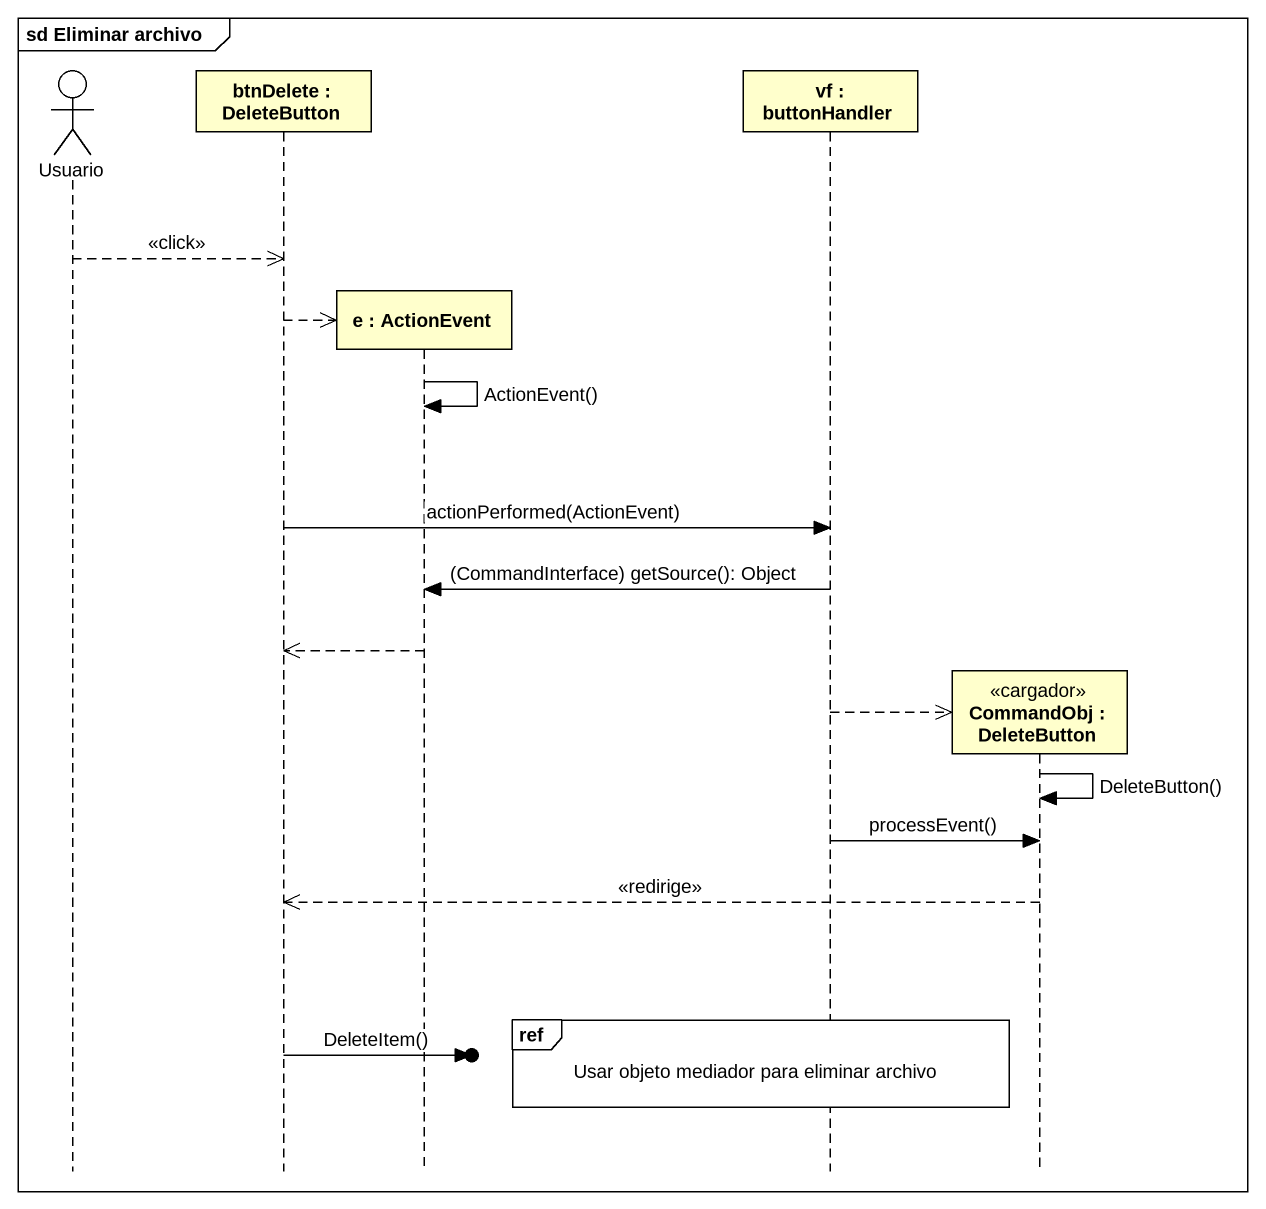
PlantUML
@startuml
mainframe sd Eliminar archivo
hide footbox
actor Usuario
participant "btnDelete : DeleteButton" as btnDelete
participant "e : ActionEvent" as e
participant "vf : buttonHandler" as vf
participant "CommandObj : DeleteButton" as CommandObj <<cargador>>

Usuario -->> btnDelete : <<click>>
btnDelete -->> e **
e -> e : ActionEvent()
btnDelete -> vf : actionPerformed(ActionEvent)
vf -> e : (CommandInterface) getSource(): Object
e -->> btnDelete
vf -->> CommandObj **
CommandObj -> CommandObj : DeleteButton()
vf -> CommandObj : processEvent()
CommandObj -->> btnDelete : <<redirige>>
ref over vf : Usar objeto mediador para eliminar archivo
btnDelete ->o] : DeleteItem()
@enduml
